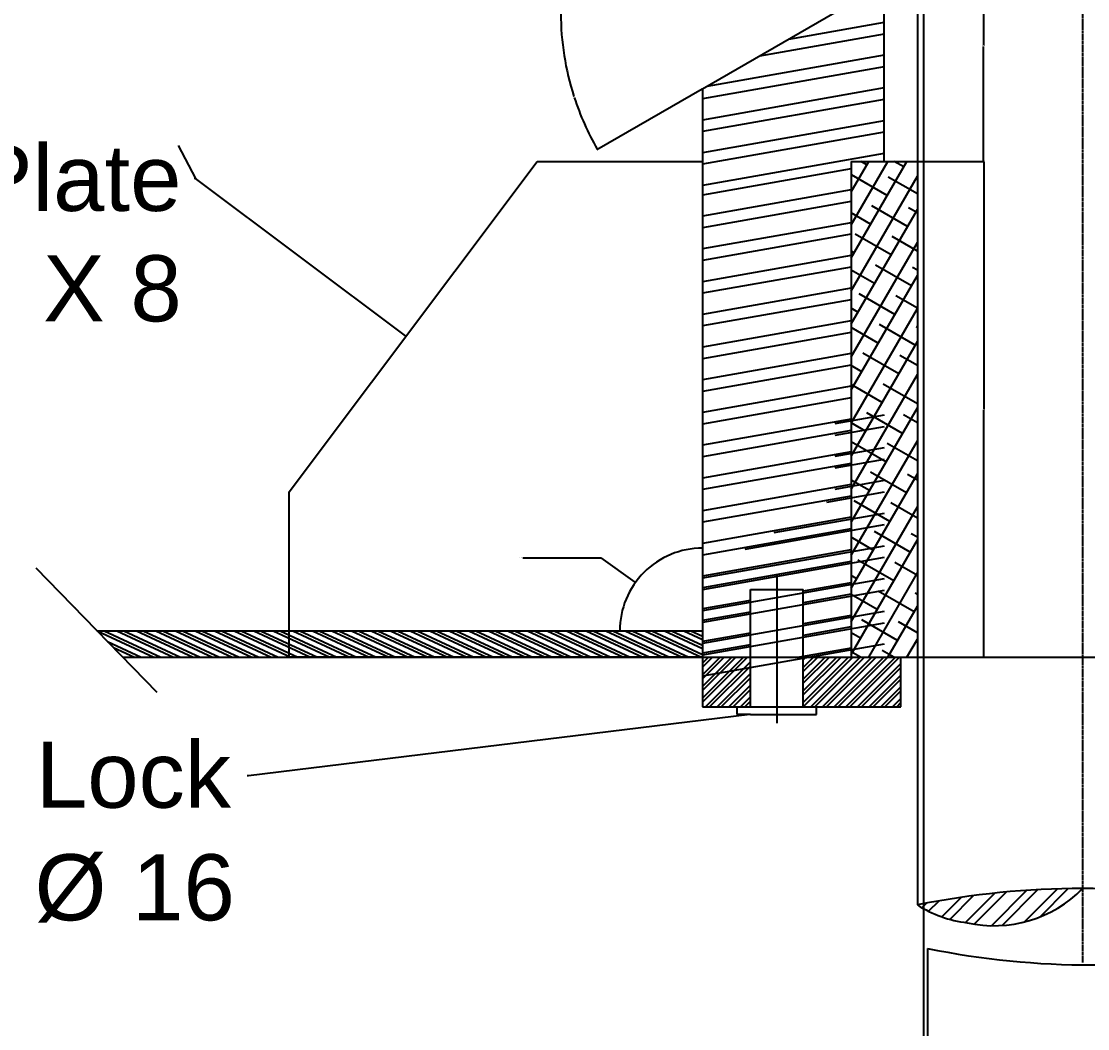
# Model space of a CAD drawing. Header units: millimetres. Extents: x 9612 to 23319, y 1863 to 14354.
# Drawn here: x 13994.6 to 14317.1, y 8306.2 to 8611 of the extents above; entities that cross this region are included whole.
import ezdxf

# ---------------------------------------------------------------- set-up
doc = ezdxf.new("R2010")
doc.units = ezdxf.units.MM
doc.header["$MEASUREMENT"] = 0
doc.linetypes.add('CENTER2', pattern=[1.125, 0.75, -0.125, 0.125, -0.125])
doc.styles.get("Standard").update_dxf_attribs({"font": 'arial.ttf'})
doc.dimstyles.get("Standard").update_dxf_attribs({"dimtxt": 0.18, "dimasz": 0.18, "dimexe": 0.18, "dimexo": 0.0625, "dimgap": 0.09, "dimtad": 0, "dimtih": 1, "dimtoh": 1, "dimdec": 4, "dimzin": 0, "dimdsep": 46, "dimtxsty": 'Standard', "dimcen": 0.09, "dimadec": 0, "dimazin": 0, "dimtfac": 1, "dimtdec": 4, "dimtofl": 0, "dimtmove": 0, "dimatfit": 3, "dimfxl": 1, "dimtolj": 1, "dimtzin": 0, "dimarcsym": 0})

# ---------------------------------------------------------------- blocks, each defined once
blk = doc.blocks.new('*D11')
at = {"color": 0, "linetype": 'Continuous', "lineweight": -2, "transparency": 16777216}
for p, q in [((14225.54, 8613.6), (14157.58, 8613.6)), ((14200.55, 8590.48), (14168.7, 8572.1))]:
    blk.add_line(p, q, dxfattribs=at)
for start, end in [(180.1245, 197.8011), (198.0657, 209.8738)]:
    blk.add_arc((14240.6, 8613.6), 82.84, start, end, dxfattribs=at)
at = {"color": 0, "linetype": 'Continuous', "transparency": 16777216}
for points in [[(14157.73, 8613.42), (14157.79, 8613.42), (14157.76, 8613.6)], [(14168.79, 8572.36), (14168.74, 8572.33), (14168.86, 8572.19)]]:
    blk.add_solid(points, dxfattribs=at)
at = {"layer": 'Defpoints', "color": 0, "linetype": 'Continuous', "transparency": 16777216}
for p in [(14225.6, 8613.6), (14240.6, 8613.6), (14240.6, 8613.6), (14159.02, 8599.22), (14200.6, 8590.51)]:
    blk.add_point(p, dxfattribs=at)
at = {"color": 0, "linetype": 'Continuous', "transparency": 16777216, "insert": (14161.79, 8588.1), "char_height": 0.18, "attachment_point": 5}
blk.add_mtext('\\A1;30°', dxfattribs=at)
blk = doc.blocks.new('*D12')
at = {"color": 0, "lineweight": -2, "transparency": 16777216}
for p, q in [((14265.66, 8568.6), (14285.92, 8568.6)), ((14285.74, 8568.42), (14285.74, 8493.79)), ((14285.74, 8418.78), (14285.74, 8493.42)), ((14265.66, 8418.6), (14285.92, 8418.6))]:
    blk.add_line(p, q, dxfattribs=at)
at = {"color": 0, "transparency": 16777216}
for points in [[(14285.71, 8568.42), (14285.77, 8568.42), (14285.74, 8568.6)], [(14285.71, 8418.78), (14285.77, 8418.78), (14285.74, 8418.6)]]:
    blk.add_solid(points, dxfattribs=at)
at = {"layer": 'Defpoints', "color": 0, "transparency": 16777216}
for p in [(14265.6, 8568.6), (14285.74, 8568.6), (14265.6, 8418.6)]:
    blk.add_point(p, dxfattribs=at)
at = {"color": 0, "transparency": 16777216, "insert": (14285.74, 8493.6), "char_height": 0.18, "attachment_point": 5}
blk.add_mtext('\\A1;150.0000', dxfattribs=at)
blk = doc.blocks.new('*D13')
at = {"color": 0, "lineweight": -2, "transparency": 16777216}
for p, q in [((14255.66, 8638.6), (14285.79, 8638.6)), ((14285.61, 8638.42), (14285.61, 8603.79)), ((14285.61, 8568.78), (14285.61, 8603.42)), ((14255.66, 8568.6), (14285.79, 8568.6))]:
    blk.add_line(p, q, dxfattribs=at)
at = {"color": 0, "transparency": 16777216}
for points in [[(14285.58, 8638.42), (14285.64, 8638.42), (14285.61, 8638.6)], [(14285.58, 8568.78), (14285.64, 8568.78), (14285.61, 8568.6)]]:
    blk.add_solid(points, dxfattribs=at)
at = {"layer": 'Defpoints', "color": 0, "transparency": 16777216}
for p in [(14255.6, 8638.6), (14285.61, 8638.6), (14255.6, 8568.6)]:
    blk.add_point(p, dxfattribs=at)
at = {"color": 0, "transparency": 16777216, "insert": (14285.61, 8603.6), "char_height": 0.18, "attachment_point": 5}
blk.add_mtext('\\A1;70.0000', dxfattribs=at)
blk = doc.blocks.new('*D17')
at = {"color": 0, "lineweight": -2, "transparency": 16777216}
for p, q in [((14146.25, 8448.67), (14169.87, 8448.67)), ((14169.87, 8448.67), (14180.15, 8441.29)), ((14200.51, 8426.6), (14200.69, 8426.6)), ((14200.6, 8426.51), (14200.6, 8426.69))]:
    blk.add_line(p, q, dxfattribs=at)
at = {"color": 0, "transparency": 16777216}
blk.add_solid([(14180.17, 8441.32), (14180.13, 8441.27), (14180.3, 8441.19)], dxfattribs=at)
at = {"layer": 'Defpoints', "color": 0, "transparency": 16777216}
for p in [(14180.3, 8441.19), (14200.6, 8426.6)]:
    blk.add_point(p, dxfattribs=at)
at = {"color": 0, "transparency": 16777216, "insert": (14145.63, 8448.67), "char_height": 0.18, "attachment_point": 5}
blk.add_mtext('\\A1;R25.0000', dxfattribs=at)

msp = doc.modelspace()

# ---------------------------------------------------------------- hatches: boundary and pattern name
at = {"linetype": 'Continuous'}
h = msp.add_hatch(dxfattribs=at)
h.set_pattern_fill('STEEL', color=256, scale=24, angle=110)
h.set_pattern_definition([(155, (-924.3922, 4786.142), (-1.05654565, -2.26576947), []), (155, (-925.5668, 4785.7146), (-1.05654565, -2.26576947), [])])
h.paths.add_polyline_path([(14200.6012, 8426.60356), (14075.6012, 8426.60356), (14075.6012, 8418.60356), (14200.6012, 8418.60356)])
h.paths.add_polyline_path([(14075.6012, 8426.60356), (14017.53046, 8426.60356), (14025.31558, 8418.60356), (14075.6012, 8418.60356)])
h.paths.add_polyline_path([(14555.6012, 8426.60356), (14430.6012, 8426.60356), (14430.6012, 8418.60356), (14555.6012, 8418.60356)])
h.paths.add_polyline_path([(14613.67194, 8426.60356), (14555.6012, 8426.60356), (14555.6012, 8418.60356), (14605.88683, 8418.60356)])
h = msp.add_hatch()
h.set_pattern_fill('STEEL', color=256, scale=24)
h.set_pattern_definition([(45, (13900.2342, 8221.2677), (-1.767767, 1.767767), []), (45, (13900.2342, 8222.5177), (-1.767767, 1.767767), [])])
h.paths.add_polyline_path([(14400.1012, 8418.60356), (14370.6012, 8418.60356), (14370.6012, 8403.60356), (14400.1012, 8403.60356)])
h.paths.add_polyline_path([(14430.6012, 8418.60356), (14416.1012, 8418.60356), (14416.1012, 8403.60356), (14430.6012, 8403.60356)])
h.paths.add_polyline_path([(14215.1012, 8418.60356), (14200.6012, 8418.60356), (14200.6012, 8403.60356), (14215.1012, 8403.60356)])
h.paths.add_polyline_path([(14260.6012, 8418.60356), (14231.1012, 8418.60356), (14231.1012, 8403.60356), (14260.6012, 8403.60356)])
h = msp.add_hatch()
h.set_pattern_fill('STEEL', color=256, scale=60)
h.set_pattern_definition([(45, (-924.392, 4135), (-4.4194174, 4.4194174), []), (45, (-924.392, 4138.125), (-4.4194174, 4.4194174), [])])
edge = h.paths.add_edge_path()
edge.add_ellipse((14288.86127, 8374.70812), major_axis=(-26.40408, 26.40408), ratio=1, start_angle=122.305395, end_angle=180.7334917)
edge.add_ellipse((14315.6012, 8096.14421), major_axis=(178.54446, 178.54446), ratio=1, start_angle=45, end_angle=56.4211863)
edge.add_ellipse((14284.82306, 8373.78179), major_axis=(-25.27601, 25.27601), ratio=1, start_angle=102.4701208, end_angle=128.3045827)

# ---------------------------------------------------------------- linework, layer by layer
for p, q in [((14267.59415, 7061.05797), (14267.59415, 14354.03272)), ((14223.1012, 8443.59451), (14223.1012, 8398.64005)), ((14215.1012, 8403.60356), (14215.1012, 8439.10356)), ((14215.1012, 8439.10356), (14231.1012, 8439.10356)), ((14231.1012, 8403.60356), (14231.1012, 8439.10356)), ((14211.1012, 8401.25685), (14211.1012, 8403.60356)), ((14235.1012, 8401.25685), (14235.1012, 8403.60356)), ((14215.1012, 8401.25685), (14211.1012, 8401.25685)), ((14215.1012, 8401.25685), (14231.1012, 8401.25685)), ((14231.1012, 8401.25685), (14235.1012, 8401.25685)), ((14268.6327, 8330.49011), (14268.6327, 7918.49011))]:
    msp.add_line(p, q)
at = {"linetype": 'CENTER2'}
msp.add_line((14315.6012, 8958.14252), (14315.6012, 8326.19174), dxfattribs=at)
at = {"linetype": 'Continuous'}
for p, q in [((14265.6012, 8739.88318), (14265.6012, 8343.64421)), ((14255.6012, 8568.60356), (14255.6012, 8638.60356)), ((14240.6012, 8613.60356), (14200.6012, 8590.51114)), ((14255.6012, 8610.64203), (14226.61948, 8605.53177)), ((14255.6012, 8607.1417), (14217.89014, 8600.49222)), ((14255.6012, 8600.74162), (14201.92917, 8591.27779)), ((14255.6012, 8597.24129), (14200.6012, 8587.54331)), ((14255.6012, 8590.84121), (14200.6012, 8581.14322)), ((14200.6012, 8590.51114), (14200.6012, 8418.60356)), ((14255.6012, 8587.34088), (14200.6012, 8577.6429)), ((14255.6012, 8580.9408), (14200.6012, 8571.24281)), ((14255.6012, 8577.44047), (14200.6012, 8567.74249)), ((14255.6012, 8571.04039), (14200.6012, 8561.3424)), ((14075.6012, 8468.60356), (14150.6012, 8568.60356)), ((14150.6012, 8568.60356), (14200.6012, 8568.60356)), ((14245.6012, 8566.36678), (14200.6012, 8558.43206)), ((14245.6012, 8559.46094), (14250.8797, 8568.60356)), ((14245.6012, 8549.46094), (14256.6532, 8568.60356)), ((14245.6012, 8539.46094), (14262.4267, 8568.60356)), ((14245.6012, 8568.60356), (14245.6012, 8418.60356)), ((14245.6012, 8568.60356), (14265.6012, 8568.60356)), ((14250.31749, 8567.62979), (14248.63087, 8568.60356)), ((14261.47775, 8566.95992), (14258.63087, 8568.60356)), ((14245.6012, 8529.46094), (14265.6012, 8564.10195)), ((14256.47775, 8558.29966), (14245.65243, 8564.54966)), ((14265.6012, 8558.80573), (14256.81268, 8563.87979)), ((14245.6012, 8559.96669), (14200.6012, 8552.03198)), ((14245.6012, 8556.46637), (14200.6012, 8548.53165)), ((14245.6012, 8519.46094), (14265.6012, 8554.10195)), ((14262.638, 8548.96953), (14251.81268, 8555.21953)), ((14265.6012, 8553.03223), (14262.97294, 8554.54966)), ((14251.47775, 8549.63941), (14245.6012, 8553.03223)), ((14245.6012, 8550.06628), (14200.6012, 8542.13157)), ((14245.6012, 8546.56596), (14200.6012, 8538.63124)), ((14245.6012, 8509.46094), (14265.6012, 8544.10195)), ((14257.638, 8540.30928), (14246.81268, 8546.55928)), ((14265.6012, 8541.48523), (14257.97294, 8545.88941)), ((14246.47775, 8540.97915), (14245.6012, 8541.48523)), ((14245.6012, 8540.16587), (14200.6012, 8532.23116)), ((14245.6012, 8536.66555), (14200.6012, 8528.73083)), ((14252.638, 8531.64903), (14245.6012, 8535.71172)), ((14245.6012, 8499.46094), (14265.6012, 8534.10195)), ((14263.79825, 8530.97915), (14252.97294, 8537.22915)), ((14265.6012, 8535.71172), (14264.13319, 8536.55928)), ((14245.6012, 8530.26546), (14200.6012, 8522.33075)), ((14258.79825, 8522.3189), (14247.97294, 8528.5689)), ((14265.6012, 8524.16472), (14259.13319, 8527.89903)), ((14245.6012, 8526.76514), (14200.6012, 8518.83043)), ((14247.638, 8522.98877), (14245.6012, 8524.16472)), ((14245.6012, 8489.46094), (14265.6012, 8524.10195)), ((14245.6012, 8520.36505), (14200.6012, 8512.43034)), ((14253.79825, 8513.65864), (14245.6012, 8518.39121)), ((14264.95851, 8512.98877), (14254.13319, 8519.23877)), ((14265.6012, 8518.39121), (14265.29344, 8518.5689)), ((14245.6012, 8516.86473), (14200.6012, 8508.93002)), ((14245.6012, 8479.46094), (14265.6012, 8514.10195)), ((14245.6012, 8510.46464), (14200.6012, 8502.52993)), ((14259.95851, 8504.32852), (14249.13319, 8510.57852)), ((14265.6012, 8506.84421), (14260.29344, 8509.90864)), ((14245.6012, 8506.96432), (14200.6012, 8499.02961)), ((14248.79825, 8504.99839), (14245.6012, 8506.84421)), ((14245.6012, 8469.46094), (14265.6012, 8504.10195)), ((14245.6012, 8500.56423), (14200.6012, 8492.62952)), ((14254.95851, 8495.66826), (14245.6012, 8501.07071)), ((14265.6012, 8495.2972), (14255.29344, 8501.24839)), ((14245.6012, 8497.06391), (14200.6012, 8489.1292)), ((14245.6012, 8459.46094), (14265.6012, 8494.10195)), ((14261.11876, 8486.33814), (14250.29344, 8492.58814)), ((14245.6012, 8490.66382), (14200.6012, 8482.72911)), ((14255.6012, 8491.83711), (14240.6012, 8489.19221)), ((14249.95851, 8487.00801), (14245.6012, 8489.5237)), ((14265.6012, 8489.5237), (14261.4537, 8491.91826)), ((14245.6012, 8487.1635), (14200.6012, 8479.22879)), ((14255.6012, 8488.33679), (14240.6012, 8485.69188)), ((14245.6012, 8449.46094), (14265.6012, 8484.10195)), ((14256.11876, 8477.67788), (14245.6012, 8483.7502)), ((14265.6012, 8477.9767), (14256.4537, 8483.25801)), ((14245.6012, 8480.76342), (14200.6012, 8472.8287)), ((14255.6012, 8481.9367), (14240.6012, 8479.2918)), ((14245.6012, 8477.26309), (14200.6012, 8469.32838)), ((14255.6012, 8478.43638), (14240.6012, 8475.79148)), ((14245.6012, 8439.46094), (14265.6012, 8474.10195)), ((14262.27902, 8468.34776), (14251.4537, 8474.59776)), ((14265.6012, 8472.20319), (14262.61395, 8473.92788)), ((14245.6012, 8470.86301), (14200.6012, 8462.92829)), ((14255.6012, 8472.03629), (14240.6012, 8469.39139)), ((14251.11876, 8469.01763), (14245.6012, 8472.20319)), ((14075.6012, 8418.60356), (14075.6012, 8468.60356)), ((14245.6012, 8467.36268), (14200.6012, 8459.42797)), ((14255.6012, 8468.53597), (14238.13175, 8465.45563)), ((14245.6012, 8429.46094), (14265.6012, 8464.10195)), ((14257.27902, 8459.6875), (14246.4537, 8465.9375)), ((14265.6012, 8460.65619), (14257.61395, 8465.26763)), ((14245.6012, 8460.9626), (14200.6012, 8453.02788)), ((14255.6012, 8462.13588), (14222.17078, 8456.2412)), ((14246.11876, 8460.35737), (14245.6012, 8460.65619)), ((14245.6012, 8457.46227), (14200.6012, 8449.52756)), ((14255.6012, 8458.63556), (14213.44144, 8451.20166)), ((14252.27902, 8451.02725), (14245.6012, 8454.88269)), ((14245.6012, 8419.46094), (14265.6012, 8454.10195)), ((14263.43927, 8450.35737), (14252.61395, 8456.60737)), ((14265.6012, 8454.88269), (14263.77421, 8455.9375)), ((14255.6012, 8452.23547), (14200.6012, 8442.53749)), ((14245.6012, 8451.06219), (14200.6012, 8443.12747)), ((14255.6012, 8448.73515), (14200.6012, 8439.03717)), ((14245.6012, 8447.56186), (14200.6012, 8439.62715)), ((14258.43927, 8441.69712), (14247.61395, 8447.94712)), ((14265.6012, 8443.33568), (14258.77421, 8447.27725)), ((13999.00342, 8445.64199), (14035.58379, 8408.05193)), ((14250.8797, 8418.60356), (14265.6012, 8444.10195)), ((14255.6012, 8442.33507), (14200.6012, 8432.63708)), ((14245.6012, 8441.16178), (14231.1012, 8438.60504)), ((14247.27902, 8442.36699), (14245.6012, 8443.33568)), ((14255.6012, 8438.83474), (14200.6012, 8429.13676)), ((14245.6012, 8437.66145), (14231.1012, 8435.10471)), ((14253.43927, 8433.03687), (14245.6012, 8437.56218)), ((14264.59952, 8432.36699), (14253.77421, 8438.61699)), ((14265.6012, 8437.56218), (14264.93446, 8437.94712)), ((14215.1012, 8435.7838), (14200.6012, 8433.22706)), ((14256.6532, 8418.60356), (14265.6012, 8434.10195)), ((14010.76902, 8433.60356), (14010.76902, 8433.55164)), ((14255.6012, 8432.43466), (14200.6012, 8422.73667)), ((14215.1012, 8432.28348), (14200.6012, 8429.72674)), ((14245.6012, 8431.26137), (14231.1012, 8428.70463)), ((14255.6012, 8428.93433), (14200.6012, 8419.23635)), ((14245.6012, 8427.76104), (14231.1012, 8425.2043)), ((14259.59952, 8423.70674), (14248.77421, 8429.95674)), ((14265.6012, 8426.01517), (14259.93446, 8429.28687)), ((14017.53046, 8426.60356), (14200.6012, 8426.60356)), ((14215.1012, 8425.88339), (14200.6012, 8423.32665)), ((14248.43927, 8424.37661), (14245.6012, 8426.01517)), ((14255.6012, 8422.53425), (14200.6012, 8412.83626)), ((14215.1012, 8422.38307), (14200.6012, 8419.82633)), ((14245.6012, 8421.36096), (14229.96323, 8418.60356)), ((14262.4267, 8418.60356), (14265.6012, 8424.10195)), ((14025.31558, 8418.60356), (14605.88683, 8418.60356)), ((14200.6012, 8418.60356), (14075.6012, 8418.60356)), ((14200.6012, 8418.60356), (14200.6012, 8403.60356)), ((14248.43849, 8418.60356), (14245.6012, 8420.24167)), ((14258.43849, 8418.60356), (14254.93446, 8420.62661)), ((14260.6012, 8403.60356), (14260.6012, 8418.60356)), ((14200.6012, 8403.60356), (14260.6012, 8403.60356))]:
    msp.add_line(p, q, dxfattribs=at)
at = {"linetype": 'ByBlock', "lineweight": -2}
for p, q in [((14041.98147, 8573.47067), (14047.25754, 8563.45937)), ((14047.25754, 8563.45937), (14046.89754, 8563.45937)), ((14110.78427, 8515.81433), (14047.25754, 8563.45937)), ((14214.92253, 8401.23507), (14063.26977, 8382.74436)), ((14063.26977, 8382.74436), (14062.90977, 8382.74436)), ((14063.26977, 8382.74436), (14063.26977, 8382.74436))]:
    msp.add_line(p, q, dxfattribs=at)
for centre, major_axis, start_param, end_param in [((14200.6012, 8426.60356), (17.67767, 17.67767), 0.785398163, 2.35619449), ((14315.6012, 8096.14421), (178.54446, 178.54446), 0.586060858, 0.984735468), ((14288.86127, 8374.70812), (-26.40408, 26.40408), 2.134631836, 3.154394499), ((14284.82306, 8373.78179), (-25.27601, 25.27601), 1.788440994, 2.239337414), ((14318.6327, 8577.99011), (-178.54446, 178.54446), 2.156857185, 2.555531795)]:
    msp.add_ellipse(centre, major_axis=major_axis, ratio=1, start_param=start_param, end_param=end_param)
for points in [[(14041.95493, 8573.45668), (14041.89754, 8573.62991), (14042.00801, 8573.48465)], [(14110.80227, 8515.83833), (14110.92827, 8515.70633), (14110.76627, 8515.79033)], [(14214.91889, 8401.26485), (14215.1012, 8401.25685), (14214.92616, 8401.20529)]]:
    msp.add_solid(points)

# ---------------------------------------------------------------- texts
for s, p in [('Face Plate', (13909.49645, 8553.62991)), ('FB 75 X 8', (13918.88254, 8520.21472)), ('6 Nos Lock', (13918.25084, 8373.06496)), ('Bolt Ø 16', (13942.71196, 8338.99493))]:
    msp.add_text(s, height=20).set_placement(p)

# ---------------------------------------------------------------- dimensions: what is measured, and where the dimension line sits
for base, p1, p2, picture, middle in [((14285.60917, 8638.60356), (14255.6012, 8568.60356), (14255.6012, 8638.60356), '*D13', (14285.60917, 8603.60356)), ((14285.73999, 8568.60356), (14265.6012, 8418.60356), (14265.6012, 8568.60356), '*D12', (14285.73999, 8493.60356))]:
    dim = msp.add_linear_dim(base=base, p1=p1, p2=p2, angle=90, dimstyle='Standard')
    dim.commit()
    dim.dimension.update_dxf_attribs({"geometry": picture, "text_midpoint": middle})
at = {"linetype": 'Continuous'}
dim = msp.add_angular_dim_2l(base=(14159.01906, 8599.21926), line1=((14240.5961, 8613.60356), (14225.6012, 8613.60356)), line2=((14240.6012, 8613.60356), (14200.6012, 8590.51114)), dimstyle='Standard', dxfattribs=at)
dim.commit()
dim.dimension.update_dxf_attribs({"geometry": '*D11', "text_midpoint": (14161.78544, 8588.09613), "dimtype": 162})
dim = msp.add_radius_dim(center=(14200.6012, 8426.60356), mpoint=(14180.2951, 8441.1865), dimstyle='Standard')
dim.commit()
dim.dimension.update_dxf_attribs({"geometry": '*D17', "text_midpoint": (14145.63493, 8448.66981), "dimtype": 164})

doc.saveas('drawing.dxf')
